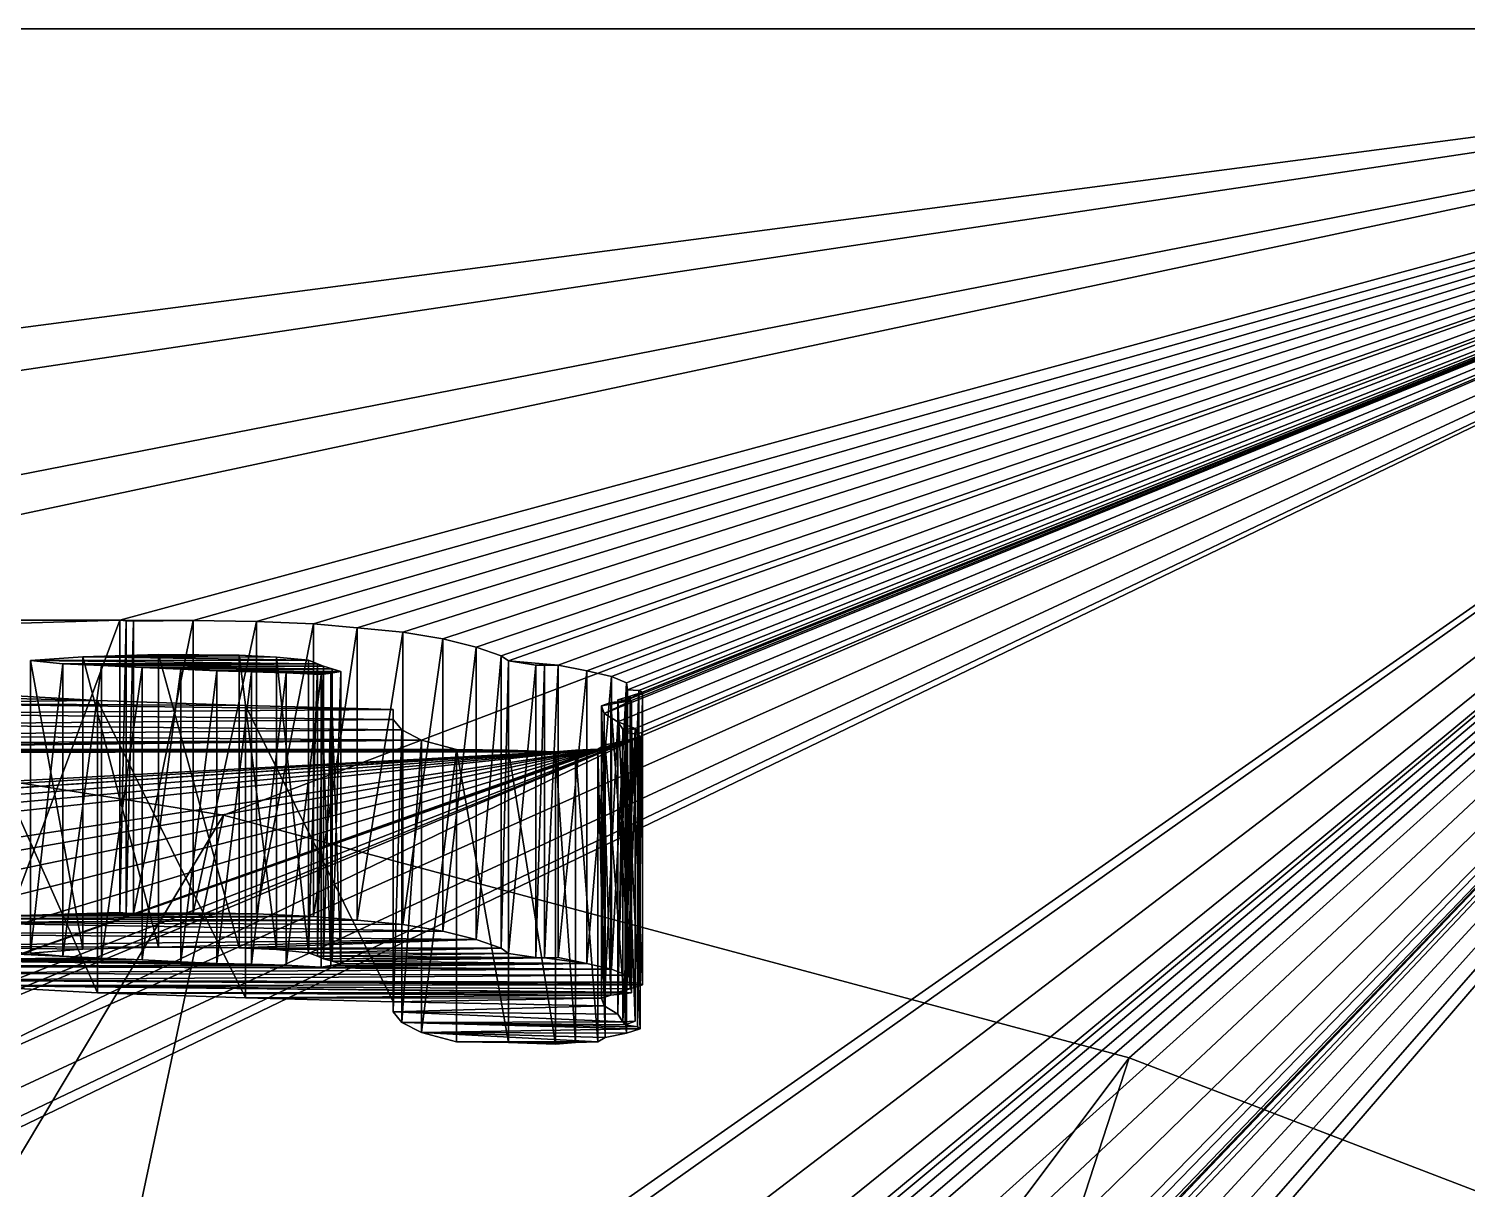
# Model space of a CAD drawing. Extents: x -48.5 to 48.5, y -27 to 68.5.
# Drawn here: x 8.47 to 15.78, y 62.6 to 68.5 of the extents above; entities that cross this region are included whole.
import ezdxf

# ---------------------------------------------------------------- set-up
doc = ezdxf.new("R2010")
doc.units = 0
doc.header["$MEASUREMENT"] = 0
doc.layers.add('STL2DXF', color=7, linetype='Continuous')

msp = doc.modelspace()

# ---------------------------------------------------------------- linework, layer by layer
at = {"layer": 'STL2DXF'}
for points in [[(20.0012, 68.5, 75), (4.7101, 65.5078, 53.4469), (-20.0012, 68.5, 75)], [(-20.0012, 68.5, 75), (-4.756, 65.2507, 75), (20.0012, 68.5, 75)], [(20.0012, 68.5, 75), (-4.756, 65.2507, 75), (0, 65.5, 75)], [(20.0012, 68.5, 75), (0, 65.5, 75), (4.756, 65.2507, 75)], [(20.0012, 68.5, 75), (8.9345, 65.4965, 53.3657), (4.7101, 65.5078, 53.4469)], [(20.0012, 68.5, 75), (4.756, 65.2507, 75), (9.46, 64.5057, 75)], [(20.0012, 68.5, 75), (7.6609, 62.7664, 34.0455), (7.3612, 62.8667, 34.7621)], [(20.0012, 68.5, 75), (7.3612, 62.8667, 34.7621), (11.5764, 64.9055, 49.1446)], [(20.0012, 68.5, 75), (9.7985, 61.3593, 23.815), (7.6609, 62.5511, 32.5076)], [(20.0012, 68.5, 75), (7.6609, 62.5511, 32.5076), (7.7631, 62.6587, 33.2766)], [(20.0012, 68.5, 75), (7.7631, 62.6587, 33.2766), (7.6609, 62.7664, 34.0455)], [(20.0012, 68.5, 75), (9.3065, 65.4947, 53.3533), (8.9345, 65.4965, 53.3657)], [(20.0012, 68.5, 75), (9.6281, 65.4895, 53.3158), (9.3065, 65.4947, 53.3533)], [(20.0012, 68.5, 75), (9.46, 64.5057, 75), (14.0603, 63.2731, 75)], [(20.0012, 68.5, 75), (9.9181, 65.4763, 53.2221), (9.6281, 65.4895, 53.3158)], [(20.0012, 68.5, 75), (9.931, 61.3585, 23.8088), (9.7985, 61.3593, 23.815)], [(20.0012, 68.5, 75), (10.1388, 65.4571, 53.0848), (9.9181, 65.4763, 53.2221)], [(20.0012, 68.5, 75), (10.6245, 61.3445, 23.7088), (9.931, 61.3585, 23.8088)], [(20.0012, 68.5, 75), (10.3721, 65.4344, 52.9224), (10.1388, 65.4571, 53.0848)], [(20.0012, 68.5, 75), (10.5739, 65.4012, 52.6851), (10.3721, 65.4344, 52.9224)], [(20.0012, 68.5, 75), (10.7441, 65.3592, 52.3854), (10.5739, 65.4012, 52.6851)], [(20.0012, 68.5, 75), (11.1226, 61.3279, 23.5902), (10.6245, 61.3445, 23.7088)], [(20.0012, 68.5, 75), (10.8702, 65.3146, 52.0669), (10.7441, 65.3592, 52.3854)], [(20.0012, 68.5, 75), (10.908, 65.2884, 51.8796), (10.8702, 65.3146, 52.0669)], [(20.0012, 68.5, 75), (11.1603, 65.2674, 51.7298), (10.908, 65.2884, 51.8796)], [(20.0012, 68.5, 75), (11.3307, 61.3191, 23.5278), (11.1226, 61.3279, 23.5902)], [(20.0012, 68.5, 75), (11.3053, 65.2377, 51.5174), (11.1603, 65.2674, 51.7298)], [(20.0012, 68.5, 75), (11.4314, 65.2088, 51.3114), (11.3053, 65.2377, 51.5174)], [(20.0012, 68.5, 75), (11.3875, 61.3148, 23.4965), (11.3307, 61.3191, 23.5278)], [(20.0012, 68.5, 75), (11.4694, 61.3139, 23.4903), (11.3875, 61.3148, 23.4965)], [(20.0012, 68.5, 75), (11.4629, 64.9789, 49.6691), (11.3935, 65.0218, 49.9751)], [(20.0012, 68.5, 75), (11.3935, 65.0218, 49.9751), (11.5323, 65.0873, 50.4434)], [(20.0012, 68.5, 75), (11.507, 65.1774, 51.0866), (11.4314, 65.2088, 51.3114)], [(20.0012, 68.5, 75), (11.5512, 64.9448, 49.4256), (11.4629, 64.9789, 49.6691)], [(20.0012, 68.5, 75), (11.5829, 61.3113, 23.4716), (11.4694, 61.3139, 23.4903)], [(20.0012, 68.5, 75), (11.5323, 65.0873, 50.4434), (11.507, 65.09, 50.4622)], [(20.0012, 68.5, 75), (11.507, 65.09, 50.4622), (11.589, 65.1293, 50.7432)], [(20.0012, 68.5, 75), (11.5133, 65.1415, 50.8306), (11.507, 65.1774, 51.0866)], [(20.0012, 68.5, 75), (11.5701, 65.138, 50.8056), (11.5133, 65.1415, 50.8306)], [(20.0012, 68.5, 75), (11.5638, 64.9162, 49.2211), (11.5512, 64.9448, 49.4256)], [(20.0012, 68.5, 75), (11.5764, 64.9055, 49.1446), (11.5638, 64.9162, 49.2211)], [(20.0012, 68.5, 75), (11.589, 65.1293, 50.7432), (11.5701, 65.138, 50.8056)], [(20.0012, 68.5, 75), (11.6901, 61.3043, 23.4216), (11.5829, 61.3113, 23.4716)], [(20.0012, 68.5, 75), (11.9927, 61.292, 23.3342), (11.6901, 61.3043, 23.4216)], [(20.0012, 68.5, 75), (12.2891, 61.278, 23.2343), (11.9927, 61.292, 23.3342)], [(20.0012, 68.5, 75), (12.5854, 61.2641, 23.1344), (12.2891, 61.278, 23.2343)], [(20.0012, 68.5, 75), (12.8818, 61.2527, 23.0532), (12.5854, 61.2641, 23.1344)], [(20.0012, 68.5, 75), (12.9448, 61.2439, 22.9908), (12.8818, 61.2527, 23.0532)], [(20.0012, 68.5, 75), (13.0142, 61.2308, 22.8971), (12.9448, 61.2439, 22.9908)], [(20.0012, 68.5, 75), (13.134, 61.0368, 21.5109), (12.9637, 61.0438, 21.5608)], [(20.0012, 68.5, 75), (12.9637, 61.0438, 21.5608), (13.0457, 61.1793, 22.5287)], [(20.0012, 68.5, 75), (13.0457, 61.1793, 22.5287), (13.0079, 61.1898, 22.6036)], [(20.0012, 68.5, 75), (13.0079, 61.1898, 22.6036), (13.0205, 61.2037, 22.7035)], [(20.0012, 68.5, 75), (13.0268, 61.2203, 22.8222), (13.0142, 61.2308, 22.8971)], [(20.0012, 68.5, 75), (13.0205, 61.2037, 22.7035), (13.0268, 61.2203, 22.8222)], [(20.0012, 68.5, 75), (13.3042, 61.0254, 21.4297), (13.134, 61.0368, 21.5109)], [(20.0012, 68.5, 75), (13.4429, 61.0062, 21.2923), (13.3042, 61.0254, 21.4297)], [(20.0012, 68.5, 75), (13.5249, 60.9738, 21.0613), (13.4429, 61.0062, 21.2923)], [(15.4991, 57.58, -3), (13.5249, 60.9738, 21.0613), (20.0012, 68.5, 75)], [(20.0012, 68.5, 75), (14.0603, 63.2731, 75), (18.5065, 61.5663, 75)], [(20.0012, 68.5, 75), (37.58, 35.4991, -3), (15.4991, 57.58, -3)], [(8.9345, 65.4965, 53.3657), (4.8551, 65.4921, 53.3345), (4.7101, 65.5078, 53.4469)], [(8.3734, 65.479, 53.2409), (4.8551, 65.4921, 53.3345), (8.9345, 65.4965, 53.3657)], [(8.9345, 65.4965, 53.3657), (8.3734, 63.9935, 53.4488), (8.3734, 65.479, 53.2409)], [(8.3734, 63.9935, 53.4488), (8.9345, 65.4965, 53.3657), (8.9345, 64.0109, 53.5737)], [(9.3065, 65.4947, 53.3533), (8.9661, 65.4921, 53.3345), (8.9345, 65.4965, 53.3657)], [(8.9661, 65.4921, 53.3345), (8.9345, 64.0109, 53.5737), (8.9345, 65.4965, 53.3657)], [(8.9345, 64.0109, 53.5737), (8.9661, 65.4921, 53.3345), (8.9661, 64.0066, 53.5425)], [(8.9661, 65.4921, 53.3345), (9.3065, 65.4947, 53.3533), (9.0039, 65.4903, 53.322)], [(9.0039, 65.4903, 53.322), (8.9661, 64.0066, 53.5425), (8.9661, 65.4921, 53.3345)], [(8.9661, 64.0066, 53.5425), (9.0039, 65.4903, 53.322), (9.0039, 64.0048, 53.53)], [(9.3065, 65.4947, 53.3533), (9.0039, 64.0048, 53.53), (9.0039, 65.4903, 53.322)], [(9.0039, 64.0048, 53.53), (9.3065, 65.4947, 53.3533), (9.3065, 64.0092, 53.5612)], [(9.6281, 65.4895, 53.3158), (9.3065, 64.0092, 53.5612), (9.3065, 65.4947, 53.3533)], [(9.3065, 64.0092, 53.5612), (9.6281, 65.4895, 53.3158), (9.6281, 64.0039, 53.5238)], [(9.9181, 65.4763, 53.2221), (9.6281, 64.0039, 53.5238), (9.6281, 65.4895, 53.3158)], [(9.6281, 64.0039, 53.5238), (9.9181, 65.4763, 53.2221), (9.9181, 63.9908, 53.4301)], [(10.1388, 65.4571, 53.0848), (9.9181, 63.9908, 53.4301), (9.9181, 65.4763, 53.2221)], [(9.9181, 63.9908, 53.4301), (10.1388, 65.4571, 53.0848), (10.1388, 63.9716, 53.2927)], [(10.3721, 65.4344, 52.9224), (10.1388, 63.9716, 53.2927), (10.1388, 65.4571, 53.0848)], [(10.1388, 63.9716, 53.2927), (10.3721, 65.4344, 52.9224), (10.3721, 63.9489, 53.1304)], [(10.5739, 65.4012, 52.6851), (10.3721, 63.9489, 53.1304), (10.3721, 65.4344, 52.9224)], [(10.3721, 63.9489, 53.1304), (10.5739, 65.4012, 52.6851), (10.5739, 63.9156, 52.8931)], [(10.7441, 65.3592, 52.3854), (10.5739, 63.9156, 52.8931), (10.5739, 65.4012, 52.6851)], [(10.5739, 63.9156, 52.8931), (10.7441, 65.3592, 52.3854), (10.7441, 63.8737, 52.5934)], [(10.8702, 65.3146, 52.0669), (10.7441, 63.8737, 52.5934), (10.7441, 65.3592, 52.3854)], [(3.6585, 54.8083), (9.46, 64.5057, 75), (4.756, 65.2507, 75)], [(9.8929, 65.2919, 51.9046), (8.4806, 65.2901, 51.8921), (8.7454, 65.3102, 52.0357)], [(8.4806, 65.2901, 51.8921), (8.7454, 63.8247, 52.2437), (8.7454, 65.3102, 52.0357)], [(9.937, 65.2744, 51.7797), (8.4806, 65.2901, 51.8921), (9.8929, 65.2919, 51.9046)], [(8.6445, 65.2744, 51.7797), (8.4806, 63.8046, 52.1001), (8.4806, 65.2901, 51.8921)], [(9.937, 65.2744, 51.7797), (8.6445, 65.2744, 51.7797), (8.4806, 65.2901, 51.8921)], [(8.7454, 63.8247, 52.2437), (8.4806, 65.2901, 51.8921), (8.4806, 63.8046, 52.1001)], [(8.4806, 63.8046, 52.1001), (8.6445, 65.2744, 51.7797), (8.6445, 63.7889, 51.9877)], [(8.8399, 65.2648, 51.711), (8.6445, 63.7889, 51.9877), (8.6445, 65.2744, 51.7797)], [(9.937, 65.2744, 51.7797), (8.8399, 65.2648, 51.711), (8.6445, 65.2744, 51.7797)], [(8.6445, 63.7889, 51.9877), (8.8399, 65.2648, 51.711), (8.8399, 63.7793, 51.919)], [(9.5398, 65.3172, 52.0857), (8.7454, 65.3102, 52.0357), (9.13, 65.3207, 52.1107)], [(8.7454, 65.3102, 52.0357), (9.13, 63.8352, 52.3186), (9.13, 65.3207, 52.1107)], [(9.729, 65.3078, 52.0186), (8.7454, 65.3102, 52.0357), (9.5398, 65.3172, 52.0857)], [(9.8929, 65.2919, 51.9046), (8.7454, 65.3102, 52.0357), (9.729, 65.3078, 52.0186)], [(9.13, 63.8352, 52.3186), (8.7454, 65.3102, 52.0357), (8.7454, 63.8247, 52.2437)], [(9.9686, 65.2613, 51.686), (8.8399, 65.2648, 51.711), (9.937, 65.2744, 51.7797)], [(9.9686, 65.2613, 51.686), (9.048, 65.256, 51.6486), (8.8399, 65.2648, 51.711)], [(9.048, 65.256, 51.6486), (8.8399, 63.7793, 51.919), (8.8399, 65.2648, 51.711)], [(8.8399, 63.7793, 51.919), (9.048, 65.256, 51.6486), (9.048, 63.7705, 51.8565)], [(10.0127, 65.2491, 51.5986), (9.048, 65.256, 51.6486), (9.9686, 65.2613, 51.686)], [(9.2435, 65.2464, 51.5799), (9.048, 63.7705, 51.8565), (9.048, 65.256, 51.6486)], [(10.0127, 65.2491, 51.5986), (9.2435, 65.2464, 51.5799), (9.048, 65.256, 51.6486)], [(9.5398, 63.8317, 52.2936), (9.13, 65.3207, 52.1107), (9.13, 63.8352, 52.3186)], [(9.13, 65.3207, 52.1107), (9.5398, 63.8317, 52.2936), (9.5398, 65.3172, 52.0857)], [(9.729, 63.8223, 52.2265), (9.5398, 65.3172, 52.0857), (9.5398, 63.8317, 52.2936)], [(9.5398, 65.3172, 52.0857), (9.729, 63.8223, 52.2265), (9.729, 65.3078, 52.0186)], [(9.8929, 63.8064, 52.1126), (9.729, 65.3078, 52.0186), (9.729, 63.8223, 52.2265)], [(9.729, 65.3078, 52.0186), (9.8929, 63.8064, 52.1126), (9.8929, 65.2919, 51.9046)], [(9.8929, 63.8064, 52.1126), (9.937, 65.2744, 51.7797), (9.8929, 65.2919, 51.9046)], [(9.937, 65.2744, 51.7797), (9.8929, 63.8064, 52.1126), (9.937, 63.7889, 51.9877)], [(9.937, 63.7889, 51.9877), (9.9686, 65.2613, 51.686), (9.937, 65.2744, 51.7797)], [(9.9686, 65.2613, 51.686), (9.937, 63.7889, 51.9877), (9.9686, 63.7758, 51.894)], [(9.9686, 63.7758, 51.894), (10.0127, 65.2491, 51.5986), (9.9686, 65.2613, 51.686)], [(10.7441, 63.8737, 52.5934), (10.8702, 65.3146, 52.0669), (10.8702, 63.8291, 52.2749)], [(10.908, 65.2884, 51.8796), (10.8702, 63.8291, 52.2749), (10.8702, 65.3146, 52.0669)], [(10.8702, 63.8291, 52.2749), (10.908, 65.2884, 51.8796), (10.908, 63.8029, 52.0876)], [(11.0468, 65.2674, 51.7298), (10.908, 63.8029, 52.0876), (10.908, 65.2884, 51.8796)], [(11.1603, 65.2674, 51.7298), (11.0468, 65.2674, 51.7298), (10.908, 65.2884, 51.8796)], [(10.908, 63.8029, 52.0876), (11.0468, 65.2674, 51.7298), (11.0468, 63.7819, 51.9377)], [(11.0909, 65.2657, 51.7173), (11.0468, 63.7819, 51.9377), (11.0468, 65.2674, 51.7298)], [(11.0468, 65.2674, 51.7298), (11.1603, 65.2674, 51.7298), (11.0909, 65.2657, 51.7173)], [(11.0468, 63.7819, 51.9377), (11.0909, 65.2657, 51.7173), (11.0909, 63.7801, 51.9252)], [(11.1603, 65.2674, 51.7298), (11.0909, 63.7801, 51.9252), (11.0909, 65.2657, 51.7173)], [(11.0909, 63.7801, 51.9252), (11.1603, 65.2674, 51.7298), (11.1603, 63.7819, 51.9377)], [(11.3053, 65.2377, 51.5174), (11.1603, 63.7819, 51.9377), (11.1603, 65.2674, 51.7298)], [(9.048, 63.7705, 51.8565), (9.2435, 65.2464, 51.5799), (9.2435, 63.7609, 51.7879)], [(10.0127, 65.2491, 51.5986), (9.4263, 65.2377, 51.5174), (9.2435, 65.2464, 51.5799)], [(9.4263, 65.2377, 51.5174), (9.2435, 63.7609, 51.7879), (9.2435, 65.2464, 51.5799)], [(9.2435, 63.7609, 51.7879), (9.4263, 65.2377, 51.5174), (9.4263, 63.7522, 51.7254)], [(10.0568, 65.2351, 51.4987), (9.4263, 65.2377, 51.5174), (10.0127, 65.2491, 51.5986)], [(9.6029, 65.2333, 51.4862), (9.4263, 63.7522, 51.7254), (9.4263, 65.2377, 51.5174)], [(10.0568, 65.2351, 51.4987), (9.6029, 65.2333, 51.4862), (9.4263, 65.2377, 51.5174)], [(9.4263, 63.7522, 51.7254), (9.6029, 65.2333, 51.4862), (9.6029, 63.7478, 51.6942)], [(10.0568, 65.2351, 51.4987), (9.7794, 65.2281, 51.4488), (9.6029, 65.2333, 51.4862)], [(9.7794, 65.2281, 51.4488), (9.6029, 63.7478, 51.6942), (9.6029, 65.2333, 51.4862)], [(9.6029, 63.7478, 51.6942), (9.7794, 65.2281, 51.4488), (9.7794, 63.7426, 51.6567)], [(10.0064, 65.2272, 51.4425), (9.7794, 65.2281, 51.4488), (10.0568, 65.2351, 51.4987)], [(9.7794, 65.2281, 51.4488), (10.0064, 65.2272, 51.4425), (9.956, 65.2193, 51.3863)], [(9.956, 65.2193, 51.3863), (9.7794, 63.7426, 51.6567), (9.7794, 65.2281, 51.4488)], [(9.7794, 63.7426, 51.6567), (9.956, 65.2193, 51.3863), (9.956, 63.7338, 51.5943)], [(10.0064, 63.7417, 51.6505), (9.956, 65.2193, 51.3863), (10.0064, 65.2272, 51.4425)], [(9.956, 65.2193, 51.3863), (10.0064, 63.7417, 51.6505), (9.956, 63.7338, 51.5943)], [(10.0127, 65.2491, 51.5986), (9.9686, 63.7758, 51.894), (10.0127, 63.7635, 51.8066)], [(10.0568, 63.7495, 51.7067), (10.0064, 65.2272, 51.4425), (10.0568, 65.2351, 51.4987)], [(10.0064, 65.2272, 51.4425), (10.0568, 63.7495, 51.7067), (10.0064, 63.7417, 51.6505)], [(10.0127, 63.7635, 51.8066), (10.0568, 65.2351, 51.4987), (10.0127, 65.2491, 51.5986)], [(10.0568, 65.2351, 51.4987), (10.0127, 63.7635, 51.8066), (10.0568, 63.7495, 51.7067)], [(11.1603, 63.7819, 51.9377), (11.3053, 65.2377, 51.5174), (11.3053, 63.7522, 51.7254)], [(11.4314, 65.2088, 51.3114), (11.3053, 63.7522, 51.7254), (11.3053, 65.2377, 51.5174)], [(11.3053, 63.7522, 51.7254), (11.4314, 65.2088, 51.3114), (11.4314, 63.7233, 51.5194)], [(11.507, 65.1774, 51.0866), (11.4314, 63.7233, 51.5194), (11.4314, 65.2088, 51.3114)], [(11.4314, 63.7233, 51.5194), (11.507, 65.1774, 51.0866), (11.507, 63.6919, 51.2946)], [(11.5133, 65.1415, 50.8306), (11.507, 63.6919, 51.2946), (11.507, 65.1774, 51.0866)], [(8.821, 65.0873, 50.4434), (7.4575, 65.1203, 50.6792), (8.1401, 65.1258, 50.7182)], [(8.821, 65.0873, 50.4434), (7.5663, 65.0733, 50.3435), (7.4575, 65.1203, 50.6792)], [(8.821, 63.6018, 50.6514), (8.1401, 65.1258, 50.7182), (8.1401, 63.6403, 50.9262)], [(8.1401, 65.1258, 50.7182), (8.821, 63.6018, 50.6514), (8.821, 65.0873, 50.4434)], [(11.526, 65.1092, 50.5995), (11.507, 65.09, 50.4622), (11.4629, 65.0908, 50.4684)], [(11.4629, 65.0908, 50.4684), (11.526, 63.6237, 50.8075), (11.526, 65.1092, 50.5995)], [(11.507, 63.6919, 51.2946), (11.5133, 65.1415, 50.8306), (11.5133, 63.656, 51.0385)], [(11.589, 65.1293, 50.7432), (11.507, 65.09, 50.4622), (11.526, 65.1092, 50.5995)], [(11.5701, 65.138, 50.8056), (11.5133, 63.656, 51.0385), (11.5133, 65.1415, 50.8306)], [(11.5133, 63.656, 51.0385), (11.5701, 65.138, 50.8056), (11.5701, 63.6525, 51.0136)], [(11.526, 65.1092, 50.5995), (11.589, 63.6438, 50.9511), (11.589, 65.1293, 50.7432)], [(11.589, 63.6438, 50.9511), (11.526, 65.1092, 50.5995), (11.526, 63.6237, 50.8075)], [(11.589, 65.1293, 50.7432), (11.5701, 63.6525, 51.0136), (11.5701, 65.138, 50.8056)], [(11.5701, 63.6525, 51.0136), (11.589, 65.1293, 50.7432), (11.589, 63.6438, 50.9511)], [(9.5713, 65.0628, 50.2686), (7.5663, 65.0733, 50.3435), (8.821, 65.0873, 50.4434)], [(10.3217, 65.0419, 50.1187), (7.6183, 65.0224, 49.9798), (7.5663, 65.0733, 50.3435)], [(10.3217, 65.0419, 50.1187), (7.5663, 65.0733, 50.3435), (9.5713, 65.0628, 50.2686)], [(10.3217, 64.9912, 49.7566), (7.6183, 65.0224, 49.9798), (10.3217, 65.0419, 50.1187)], [(9.5713, 63.5773, 50.4766), (8.821, 65.0873, 50.4434), (8.821, 63.6018, 50.6514)], [(8.821, 65.0873, 50.4434), (9.5713, 63.5773, 50.4766), (9.5713, 65.0628, 50.2686)], [(10.3217, 63.5564, 50.3267), (9.5713, 65.0628, 50.2686), (9.5713, 63.5773, 50.4766)], [(9.5713, 65.0628, 50.2686), (10.3217, 63.5564, 50.3267), (10.3217, 65.0419, 50.1187)], [(10.3217, 63.5564, 50.3267), (10.3217, 64.9912, 49.7566), (10.3217, 65.0419, 50.1187)], [(11.5323, 65.0873, 50.4434), (11.3935, 65.0218, 49.9751), (11.3809, 65.0611, 50.2561)], [(11.5323, 65.0873, 50.4434), (11.3809, 65.0611, 50.2561), (11.4282, 65.0768, 50.3685)], [(11.3809, 65.0611, 50.2561), (11.4282, 63.5913, 50.5765), (11.4282, 65.0768, 50.3685)], [(11.3935, 65.0218, 49.9751), (11.3809, 63.5756, 50.4641), (11.3809, 65.0611, 50.2561)], [(11.4282, 63.5913, 50.5765), (11.3809, 65.0611, 50.2561), (11.3809, 63.5756, 50.4641)], [(11.4282, 65.0768, 50.3685), (11.5323, 63.6018, 50.6514), (11.5323, 65.0873, 50.4434)], [(11.5323, 63.6018, 50.6514), (11.4282, 65.0768, 50.3685), (11.4282, 63.5913, 50.5765)], [(11.526, 63.6237, 50.8075), (11.4629, 65.0908, 50.4684), (11.4629, 63.6053, 50.6764)], [(11.507, 65.09, 50.4622), (11.4629, 63.6053, 50.6764), (11.4629, 65.0908, 50.4684)], [(11.4629, 63.6053, 50.6764), (11.507, 65.09, 50.4622), (11.507, 63.6044, 50.6701)], [(11.5323, 65.0873, 50.4434), (11.507, 63.6044, 50.6701), (11.507, 65.09, 50.4622)], [(11.507, 63.6044, 50.6701), (11.5323, 65.0873, 50.4434), (11.5323, 63.6018, 50.6514)], [(10.3658, 64.9378, 49.3757), (7.3898, 64.9116, 49.1883), (7.5978, 64.9658, 49.5755)], [(10.3217, 64.9912, 49.7566), (7.5978, 64.9658, 49.5755), (7.6183, 65.0224, 49.9798)], [(10.3658, 64.9378, 49.3757), (7.5978, 64.9658, 49.5755), (10.3217, 64.9912, 49.7566)], [(10.3217, 64.9912, 49.7566), (10.3217, 63.5564, 50.3267), (10.3217, 63.5056, 49.9645)], [(10.3217, 63.5056, 49.9645), (10.3658, 64.9378, 49.3757), (10.3217, 64.9912, 49.7566)], [(11.3809, 63.5756, 50.4641), (11.3935, 65.0218, 49.9751), (11.3935, 63.5362, 50.1831)], [(11.4629, 64.9789, 49.6691), (11.3935, 63.5362, 50.1831), (11.3935, 65.0218, 49.9751)], [(11.3935, 63.5362, 50.1831), (11.4629, 64.9789, 49.6691), (11.4629, 63.4934, 49.8771)], [(11.4881, 64.9413, 49.4006), (11.4629, 63.4934, 49.8771), (11.4629, 64.9789, 49.6691)], [(11.4629, 64.9789, 49.6691), (11.5512, 64.9448, 49.4256), (11.4881, 64.9413, 49.4006)], [(10.6432, 64.8391, 48.6701), (6.671, 64.8408, 48.6825), (10.4667, 64.8863, 49.0072)], [(10.4667, 64.8863, 49.0072), (6.671, 64.8408, 48.6825), (6.8869, 64.8519, 48.7622)], [(11.5764, 64.9055, 49.1446), (7.3612, 62.8667, 34.7621), (6.8845, 62.9528, 35.3774)], [(11.5764, 64.9055, 49.1446), (6.8845, 62.9528, 35.3774), (7.6609, 63.3136, 37.9545)], [(10.4667, 64.8863, 49.0072), (6.8869, 64.8519, 48.7622), (7.0808, 64.8679, 48.8761)], [(10.4667, 64.8863, 49.0072), (7.0808, 64.8679, 48.8761), (7.3898, 64.9116, 49.1883)], [(10.4667, 64.8863, 49.0072), (7.3898, 64.9116, 49.1883), (10.3658, 64.9378, 49.3757)], [(11.5764, 64.9055, 49.1446), (7.6609, 63.3136, 37.9545), (7.7631, 63.4213, 38.7234)], [(11.5764, 64.9055, 49.1446), (7.7631, 63.4213, 38.7234), (7.6609, 63.5289, 39.4924)], [(11.5764, 64.9055, 49.1446), (7.6609, 63.5289, 39.4924), (11.507, 64.8836, 48.9885)], [(10.3658, 64.9378, 49.3757), (10.3217, 63.5056, 49.9645), (10.3658, 63.4523, 49.5836)], [(10.3658, 63.4523, 49.5836), (10.4667, 64.8863, 49.0072), (10.3658, 64.9378, 49.3757)], [(10.4667, 64.8863, 49.0072), (10.3658, 63.4523, 49.5836), (10.4667, 63.4007, 49.2152)], [(10.4667, 63.4007, 49.2152), (10.6432, 64.8391, 48.6701), (10.4667, 64.8863, 49.0072)], [(11.4629, 63.4934, 49.8771), (11.4881, 64.9413, 49.4006), (11.4881, 63.4558, 49.6086)], [(11.5512, 64.9448, 49.4256), (11.4881, 63.4558, 49.6086), (11.4881, 64.9413, 49.4006)], [(11.4881, 63.4558, 49.6086), (11.5512, 64.9448, 49.4256), (11.5512, 63.4593, 49.6336)], [(11.5512, 64.9448, 49.4256), (11.5638, 64.9162, 49.2211), (11.5007, 64.9256, 49.2882)], [(11.5007, 64.9256, 49.2882), (11.5512, 63.4593, 49.6336), (11.5512, 64.9448, 49.4256)], [(11.5638, 64.9162, 49.2211), (11.5007, 63.4401, 49.4962), (11.5007, 64.9256, 49.2882)], [(11.5512, 63.4593, 49.6336), (11.5007, 64.9256, 49.2882), (11.5007, 63.4401, 49.4962)], [(11.5007, 63.4401, 49.4962), (11.5638, 64.9162, 49.2211), (11.5638, 63.4307, 49.4291)], [(11.507, 64.8836, 48.9885), (11.5764, 63.42, 49.3526), (11.5764, 64.9055, 49.1446)], [(11.5764, 64.9055, 49.1446), (11.5638, 63.4307, 49.4291), (11.5638, 64.9162, 49.2211)], [(11.5638, 63.4307, 49.4291), (11.5764, 64.9055, 49.1446), (11.5764, 63.42, 49.3526)], [(11.1476, 64.8268, 48.5826), (-0.1545, 64.218, 44.414), (-11.2231, 64.8091, 48.4562)], [(11.1476, 64.8268, 48.5826), (-11.2231, 64.8091, 48.4562), (-10.9015, 64.8146, 48.4952)], [(-10.9015, 64.8146, 48.4952), (-4.7414, 64.8338, 48.6326), (11.1476, 64.8268, 48.5826)], [(11.1476, 64.8268, 48.5826), (-4.7414, 64.8338, 48.6326), (-1.3429, 64.8329, 48.6263)], [(11.1476, 64.8268, 48.5826), (-1.3429, 64.8329, 48.6263), (5.8954, 64.8318, 48.6185)], [(11.1476, 64.8268, 48.5826), (0.6262, 64.2093, 44.3525), (-0.1545, 64.218, 44.414)], [(11.1476, 64.8268, 48.5826), (1.3642, 64.173, 44.093), (0.6262, 64.2093, 44.3525)], [(11.362, 64.8399, 48.6763), (2.0092, 64.1114, 43.6531), (1.3642, 64.173, 44.093)], [(11.362, 64.8399, 48.6763), (1.3642, 64.173, 44.093), (11.1476, 64.8268, 48.5826)], [(11.362, 64.8399, 48.6763), (2.5174, 64.0288, 43.063), (2.0092, 64.1114, 43.6531)], [(11.362, 64.8399, 48.6763), (2.8539, 63.9308, 42.3626), (2.5174, 64.0288, 43.063)], [(11.362, 64.8399, 48.6763), (4.7631, 63.8372, 41.6945), (2.8539, 63.9308, 42.3626)], [(11.362, 64.8399, 48.6763), (5.5396, 63.8231, 41.5932), (4.7631, 63.8372, 41.6945)], [(11.362, 64.8399, 48.6763), (6.2631, 63.7815, 41.2964), (5.5396, 63.8231, 41.5932)], [(5.8954, 64.8318, 48.6185), (10.908, 64.8356, 48.6451), (11.1476, 64.8268, 48.5826)], [(10.908, 64.8356, 48.6451), (5.8954, 64.8318, 48.6185), (6.4314, 64.8356, 48.6451)], [(11.362, 64.8399, 48.6763), (6.8845, 63.7154, 40.8243), (6.2631, 63.7815, 41.2964)], [(10.908, 64.8356, 48.6451), (6.4314, 64.8356, 48.6451), (6.671, 64.8408, 48.6825)], [(10.908, 64.8356, 48.6451), (6.671, 64.8408, 48.6825), (10.6432, 64.8391, 48.6701)], [(11.362, 64.8399, 48.6763), (7.3612, 63.6293, 40.209), (6.8845, 63.7154, 40.8243)], [(11.362, 64.8399, 48.6763), (7.6609, 63.5289, 39.4924), (7.3612, 63.6293, 40.209)], [(11.507, 64.8836, 48.9885), (7.6609, 63.5289, 39.4924), (11.362, 64.8399, 48.6763)], [(10.6432, 64.8391, 48.6701), (10.4667, 63.4007, 49.2152), (10.6432, 63.3535, 48.878)], [(10.908, 63.35, 48.8531), (10.6432, 64.8391, 48.6701), (10.6432, 63.3535, 48.878)], [(10.6432, 64.8391, 48.6701), (10.908, 63.35, 48.8531), (10.908, 64.8356, 48.6451)], [(11.1476, 63.3413, 48.7906), (10.908, 64.8356, 48.6451), (10.908, 63.35, 48.8531)], [(10.908, 64.8356, 48.6451), (11.1476, 63.3413, 48.7906), (11.1476, 64.8268, 48.5826)], [(11.362, 64.8399, 48.6763), (11.1476, 64.8268, 48.5826), (11.2485, 64.8356, 48.6451)], [(11.1476, 64.8268, 48.5826), (11.2485, 63.35, 48.8531), (11.2485, 64.8356, 48.6451)], [(11.2485, 63.35, 48.8531), (11.1476, 64.8268, 48.5826), (11.1476, 63.3413, 48.7906)], [(11.2485, 64.8356, 48.6451), (11.362, 63.3544, 48.8843), (11.362, 64.8399, 48.6763)], [(11.362, 63.3544, 48.8843), (11.2485, 64.8356, 48.6451), (11.2485, 63.35, 48.8531)], [(11.507, 64.8836, 48.9885), (11.362, 64.8399, 48.6763), (11.3998, 64.8618, 48.8324)], [(11.362, 64.8399, 48.6763), (11.3998, 63.3763, 49.0404), (11.3998, 64.8618, 48.8324)], [(11.3998, 63.3763, 49.0404), (11.362, 64.8399, 48.6763), (11.362, 63.3544, 48.8843)], [(11.3998, 64.8618, 48.8324), (11.507, 63.3981, 49.1965), (11.507, 64.8836, 48.9885)], [(11.507, 63.3981, 49.1965), (11.3998, 64.8618, 48.8324), (11.3998, 63.3763, 49.0404)], [(11.5764, 63.42, 49.3526), (11.507, 64.8836, 48.9885), (11.507, 63.3981, 49.1965)], [(9.46, 64.5057, 75), (3.6585, 54.8083), (7.2769, 54.2352)], [(7.2769, 54.2352), (14.0603, 63.2731, 75), (9.46, 64.5057, 75)], [(8.9661, 64.0066, 53.5425), (8.3734, 63.9935, 53.4488), (8.9345, 64.0109, 53.5737)], [(9.3065, 64.0092, 53.5612), (9.6281, 64.0039, 53.5238), (9.0039, 64.0048, 53.53)], [(10.5739, 63.9156, 52.8931), (7.7176, 63.9025, 52.7994), (7.9446, 63.9594, 53.2053)], [(10.1388, 63.9716, 53.2927), (7.9446, 63.9594, 53.2053), (8.1401, 63.9788, 53.3442)], [(10.3721, 63.9489, 53.1304), (7.9446, 63.9594, 53.2053), (10.1388, 63.9716, 53.2927)], [(10.5739, 63.9156, 52.8931), (7.9446, 63.9594, 53.2053), (10.3721, 63.9489, 53.1304)], [(9.9181, 63.9908, 53.4301), (8.1401, 63.9788, 53.3442), (8.3734, 63.9935, 53.4488)], [(10.1388, 63.9716, 53.2927), (8.1401, 63.9788, 53.3442), (9.9181, 63.9908, 53.4301)], [(9.0039, 64.0048, 53.53), (8.3734, 63.9935, 53.4488), (8.9661, 64.0066, 53.5425)], [(9.6281, 64.0039, 53.5238), (8.3734, 63.9935, 53.4488), (9.0039, 64.0048, 53.53)], [(9.9181, 63.9908, 53.4301), (8.3734, 63.9935, 53.4488), (9.6281, 64.0039, 53.5238)], [(10.7441, 63.8737, 52.5934), (7.5537, 63.8396, 52.3498), (7.7176, 63.9025, 52.7994)], [(10.7441, 63.8737, 52.5934), (9.13, 63.8352, 52.3186), (7.5537, 63.8396, 52.3498)], [(10.7441, 63.8737, 52.5934), (7.7176, 63.9025, 52.7994), (10.5739, 63.9156, 52.8931)], [(10.7441, 63.8737, 52.5934), (9.5398, 63.8317, 52.2936), (9.13, 63.8352, 52.3186)], [(10.8702, 63.8291, 52.2749), (9.5398, 63.8317, 52.2936), (10.7441, 63.8737, 52.5934)], [(8.8399, 63.7793, 51.919), (7.4969, 63.7723, 51.869), (7.5537, 63.8396, 52.3498)], [(8.8399, 63.7793, 51.919), (7.5537, 63.8396, 52.3498), (8.6445, 63.7889, 51.9877)], [(8.6445, 63.7889, 51.9877), (7.5537, 63.8396, 52.3498), (8.4806, 63.8046, 52.1001)], [(8.4806, 63.8046, 52.1001), (7.5537, 63.8396, 52.3498), (8.7454, 63.8247, 52.2437)], [(8.7454, 63.8247, 52.2437), (7.5537, 63.8396, 52.3498), (9.13, 63.8352, 52.3186)], [(10.8702, 63.8291, 52.2749), (9.729, 63.8223, 52.2265), (9.5398, 63.8317, 52.2936)], [(10.8702, 63.8291, 52.2749), (9.8929, 63.8064, 52.1126), (9.729, 63.8223, 52.2265)], [(10.908, 63.8029, 52.0876), (9.8929, 63.8064, 52.1126), (10.8702, 63.8291, 52.2749)], [(10.908, 63.8029, 52.0876), (9.937, 63.7889, 51.9877), (9.8929, 63.8064, 52.1126)], [(11.0468, 63.7819, 51.9377), (9.937, 63.7889, 51.9877), (10.908, 63.8029, 52.0876)], [(9.937, 63.7889, 51.9877), (11.0909, 63.7801, 51.9252), (9.9686, 63.7758, 51.894)], [(11.0909, 63.7801, 51.9252), (9.937, 63.7889, 51.9877), (11.0468, 63.7819, 51.9377)], [(9.048, 63.7705, 51.8565), (7.4969, 63.7723, 51.869), (8.8399, 63.7793, 51.919)], [(9.7794, 63.7426, 51.6567), (7.5269, 63.7373, 51.6193), (7.4969, 63.7723, 51.869)], [(9.7794, 63.7426, 51.6567), (7.4969, 63.7723, 51.869), (9.6029, 63.7478, 51.6942)], [(9.6029, 63.7478, 51.6942), (7.4969, 63.7723, 51.869), (9.4263, 63.7522, 51.7254)], [(9.4263, 63.7522, 51.7254), (7.4969, 63.7723, 51.869), (9.2435, 63.7609, 51.7879)], [(9.2435, 63.7609, 51.7879), (7.4969, 63.7723, 51.869), (9.048, 63.7705, 51.8565)], [(9.956, 63.7338, 51.5943), (7.5269, 63.7373, 51.6193), (9.7794, 63.7426, 51.6567)], [(11.4314, 63.7233, 51.5194), (7.6041, 63.7023, 51.3695), (7.5269, 63.7373, 51.6193)], [(11.4314, 63.7233, 51.5194), (7.5269, 63.7373, 51.6193), (9.956, 63.7338, 51.5943)], [(11.507, 63.6919, 51.2946), (7.6041, 63.7023, 51.3695), (11.4314, 63.7233, 51.5194)], [(9.956, 63.7338, 51.5943), (11.3053, 63.7522, 51.7254), (11.4314, 63.7233, 51.5194)], [(11.3053, 63.7522, 51.7254), (9.956, 63.7338, 51.5943), (10.0064, 63.7417, 51.6505)], [(11.0909, 63.7801, 51.9252), (10.0127, 63.7635, 51.8066), (9.9686, 63.7758, 51.894)], [(11.3053, 63.7522, 51.7254), (10.0064, 63.7417, 51.6505), (10.0568, 63.7495, 51.7067)], [(11.3053, 63.7522, 51.7254), (10.0127, 63.7635, 51.8066), (11.0909, 63.7801, 51.9252)], [(11.3053, 63.7522, 51.7254), (10.0568, 63.7495, 51.7067), (10.0127, 63.7635, 51.8066)], [(11.3053, 63.7522, 51.7254), (11.0909, 63.7801, 51.9252), (11.1603, 63.7819, 51.9377)], [(11.507, 63.6919, 51.2946), (7.8485, 63.6676, 51.1213), (7.6041, 63.7023, 51.3695)], [(11.5133, 63.656, 51.0385), (7.8485, 63.6676, 51.1213), (11.507, 63.6919, 51.2946)], [(11.589, 63.6438, 50.9511), (8.1401, 63.6403, 50.9262), (7.8485, 63.6676, 51.1213)], [(11.589, 63.6438, 50.9511), (7.8485, 63.6676, 51.1213), (11.5701, 63.6525, 51.0136)], [(11.5701, 63.6525, 51.0136), (7.8485, 63.6676, 51.1213), (11.5133, 63.656, 51.0385)], [(11.526, 63.6237, 50.8075), (8.1401, 63.6403, 50.9262), (11.589, 63.6438, 50.9511)], [(11.5323, 63.6018, 50.6514), (8.821, 63.6018, 50.6514), (8.1401, 63.6403, 50.9262)], [(11.5323, 63.6018, 50.6514), (8.1401, 63.6403, 50.9262), (11.507, 63.6044, 50.6701)], [(11.507, 63.6044, 50.6701), (8.1401, 63.6403, 50.9262), (11.4629, 63.6053, 50.6764)], [(11.4629, 63.6053, 50.6764), (8.1401, 63.6403, 50.9262), (11.526, 63.6237, 50.8075)], [(11.4282, 63.5913, 50.5765), (9.5713, 63.5773, 50.4766), (8.821, 63.6018, 50.6514)], [(11.4282, 63.5913, 50.5765), (8.821, 63.6018, 50.6514), (11.5323, 63.6018, 50.6514)], [(11.3809, 63.5756, 50.4641), (9.5713, 63.5773, 50.4766), (11.4282, 63.5913, 50.5765)], [(11.3809, 63.5756, 50.4641), (10.3217, 63.5564, 50.3267), (9.5713, 63.5773, 50.4766)], [(11.3935, 63.5362, 50.1831), (10.3217, 63.5564, 50.3267), (11.3809, 63.5756, 50.4641)], [(11.3935, 63.5362, 50.1831), (10.3217, 63.5056, 49.9645), (10.3217, 63.5564, 50.3267)], [(11.4629, 63.4934, 49.8771), (10.3217, 63.5056, 49.9645), (11.3935, 63.5362, 50.1831)], [(10.3217, 63.5056, 49.9645), (11.4881, 63.4558, 49.6086), (10.3658, 63.4523, 49.5836)], [(11.4881, 63.4558, 49.6086), (10.3217, 63.5056, 49.9645), (11.4629, 63.4934, 49.8771)], [(11.5007, 63.4401, 49.4962), (10.3658, 63.4523, 49.5836), (11.4881, 63.4558, 49.6086)], [(11.5764, 63.42, 49.3526), (10.4667, 63.4007, 49.2152), (10.3658, 63.4523, 49.5836)], [(11.5764, 63.42, 49.3526), (10.3658, 63.4523, 49.5836), (11.5638, 63.4307, 49.4291)], [(11.5638, 63.4307, 49.4291), (10.3658, 63.4523, 49.5836), (11.5007, 63.4401, 49.4962)], [(11.5007, 63.4401, 49.4962), (11.4881, 63.4558, 49.6086), (11.5512, 63.4593, 49.6336)], [(11.507, 63.3981, 49.1965), (10.4667, 63.4007, 49.2152), (11.5764, 63.42, 49.3526)], [(11.362, 63.3544, 48.8843), (10.6432, 63.3535, 48.878), (10.4667, 63.4007, 49.2152)], [(11.362, 63.3544, 48.8843), (10.4667, 63.4007, 49.2152), (11.3998, 63.3763, 49.0404)], [(11.3998, 63.3763, 49.0404), (10.4667, 63.4007, 49.2152), (11.507, 63.3981, 49.1965)], [(11.2485, 63.35, 48.8531), (10.6432, 63.3535, 48.878), (11.362, 63.3544, 48.8843)], [(11.2485, 63.35, 48.8531), (10.908, 63.35, 48.8531), (10.6432, 63.3535, 48.878)], [(10.908, 63.35, 48.8531), (11.2485, 63.35, 48.8531), (11.1476, 63.3413, 48.7906)], [(14.0603, 63.2731, 75), (7.2769, 54.2352), (10.8156, 53.287)], [(10.8156, 53.287), (18.5065, 61.5663, 75), (14.0603, 63.2731, 75)]]:
    msp.add_3dface(points, dxfattribs=at)

doc.saveas('drawing.dxf')
